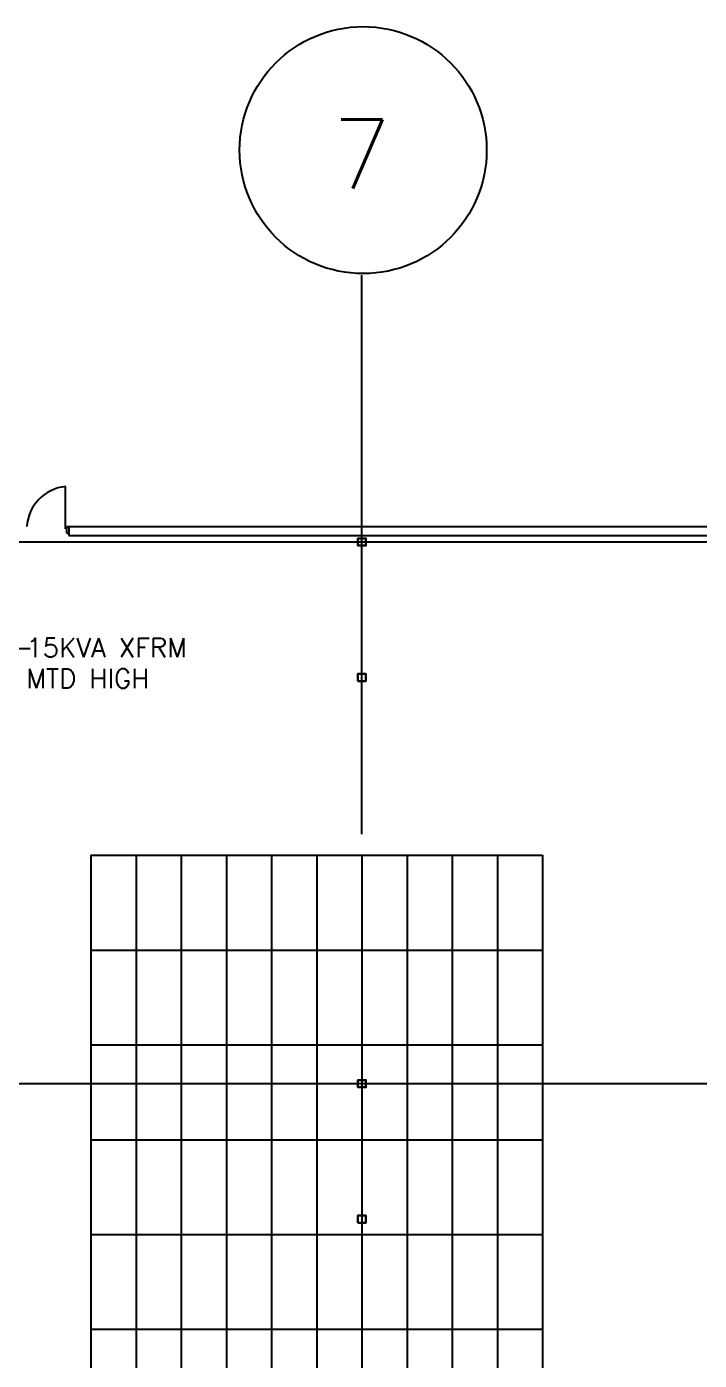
# Model space of a CAD drawing. Header units: millimetres. Extents: x 626570 to 643256, y 6233 to 11343.
# Drawn here: x 629391 to 629987, y 10161 to 11343 of the extents above; entities that cross this region are included whole.
import ezdxf
from ezdxf.enums import TextEntityAlignment as Align

# ---------------------------------------------------------------- set-up
doc = ezdxf.new("R2010")
doc.units = ezdxf.units.MM
doc.header["$LTSCALE"] = 4000
doc.header["$MEASUREMENT"] = 0
doc.linetypes.add('DASHDOT', pattern=[1, 0.5, -0.25, 0, -0.25])
doc.linetypes.add('HIDDEN2', pattern=[0.1875, 0.125, -0.0625])
for name, color, linetype in [('2012-201_DOOR', 4, 'CONTINUOUS'), ('2012-201_WALL-FLEXWALL', 7, 'CONTINUOUS'), ('DOOR-THRESHOLD-42', 4, 'CONTINUOUS'), ('MASTERFOUNDATION_1', 4, 'DASHDOT'), ('MASTERFOUNDATION_2', 7, 'CONTINUOUS'), ('MASTERFOUNDATION_25', 7, 'CONTINUOUS'), ('POWER', 3, 'CONTINUOUS'), ('STRIPING', 4, 'CONTINUOUS')]:
    doc.layers.add(name, color=color, linetype=linetype)
doc.styles.add('ROMANS', font='ROMANS')
doc.styles.get("Standard").update_dxf_attribs({"font": 'simplex.shx'})
doc.dimstyles.get("Standard").update_dxf_attribs({"dimtxt": 0.18, "dimasz": 0.18, "dimexe": 0.18, "dimexo": 0.0625, "dimgap": 0.09, "dimtad": 0, "dimtih": 1, "dimtoh": 1, "dimdec": 4, "dimzin": 0, "dimdsep": 46, "dimtxsty": 'Standard', "dimcen": 0.09, "dimadec": 0, "dimazin": 0, "dimtfac": 1, "dimtdec": 4, "dimtofl": 0, "dimtmove": 0, "dimatfit": 3, "dimfxl": 1, "dimtolj": 1, "dimtzin": 0, "dimarcsym": 0})

msp = doc.modelspace()

# ---------------------------------------------------------------- linework, layer by layer
at = {"layer": '2012-201_DOOR', "linetype": 'Continuous'}
for p, q in [((629425.3, 10898.4), (629425.3, 10935.8)), ((629425.3, 10898.4), (629425.3, 10935.8)), ((629426.3, 10894.5), (629426.3, 10900.4)), ((629426.3, 10900.4), (629428.2, 10900.4)), ((629426.3, 10894.5), (629426.3, 10900.4)), ((629426.3, 10900.4), (629428.2, 10900.4)), ((629426.3, 10894.5), (629428.2, 10894.5)), ((629426.3, 10894.5), (629428.2, 10894.5))]:
    msp.add_line(p, q, dxfattribs=at)
at = {"layer": '2012-201_WALL-FLEXWALL', "linetype": 'Continuous'}
for p, q in [((629428.2, 10900.4), (631656.6, 10900.4)), ((629428.2, 10900.4), (629428.2, 10892.5)), ((629428.2, 10892.5), (631656.6, 10892.5))]:
    msp.add_line(p, q, dxfattribs=at)
at = {"layer": 'DOOR-THRESHOLD-42', "linetype": 'Continuous'}
msp.add_arc((629429.2, 10897.6), 38.4, 95.795, 175.819, dxfattribs=at)
msp.add_arc((629429.2, 10897.6), 38.4, 95.795, 175.819, dxfattribs=at)
at = {"layer": 'MASTERFOUNDATION_1', "linetype": 'DASHDOT'}
for p, q in [((629687.8, 6627.5), (629687.8, 11123.2)), ((643023.9, 10886.6), (626796.6, 10886.6)), ((643023.9, 10406.6), (626796.6, 10406.6))]:
    msp.add_line(p, q, dxfattribs=at)
at = {"layer": 'MASTERFOUNDATION_2', "linetype": 'Continuous'}
msp.add_circle((629688.9, 11233.9), 109.4, dxfattribs=at)
at = {"layer": 'MASTERFOUNDATION_25', "linetype": 'Continuous', "flags": 128}
for points in [[(629684.9, 10890.1), (629690.7, 10890.1), (629690.7, 10890.1), (629690.7, 10890.1), (629690.7, 10890.1), (629690.8, 10890.1), (629690.8, 10890.1), (629690.8, 10890.1), (629690.8, 10890.1), (629690.8, 10890.1), (629690.9, 10890.1), (629690.9, 10890.1), (629690.9, 10890.1), (629690.9, 10890.1), (629691, 10890), (629691, 10890), (629691, 10890), (629691, 10890), (629691, 10890), (629691, 10890), (629691.1, 10890), (629691.1, 10890), (629691.1, 10889.9), (629691.1, 10889.9), (629691.1, 10889.9), (629691.1, 10889.9), (629691.2, 10889.9), (629691.2, 10889.9), (629691.2, 10889.9), (629691.2, 10889.8), (629691.2, 10889.8), (629691.2, 10889.8), (629691.2, 10889.8), (629691.2, 10889.8), (629691.2, 10889.7), (629691.3, 10889.7), (629691.3, 10889.7), (629691.3, 10889.7), (629691.3, 10889.7), (629691.3, 10889.6), (629691.3, 10889.6), (629691.3, 10889.6), (629691.3, 10889.6), (629691.3, 10889.6), (629691.3, 10889.5), (629691.3, 10889.5), (629691.3, 10889.5), (629691.3, 10883.7), (629691.3, 10883.7), (629691.3, 10883.7), (629691.3, 10883.7), (629691.3, 10883.6), (629691.3, 10883.6), (629691.3, 10883.6), (629691.3, 10883.6), (629691.3, 10883.6), (629691.3, 10883.5), (629691.3, 10883.5), (629691.3, 10883.5), (629691.2, 10883.5), (629691.2, 10883.5), (629691.2, 10883.4), (629691.2, 10883.4), (629691.2, 10883.4), (629691.2, 10883.4), (629691.2, 10883.4), (629691.2, 10883.3), (629691.2, 10883.3), (629691.1, 10883.3), (629691.1, 10883.3), (629691.1, 10883.3), (629691.1, 10883.3), (629691.1, 10883.3), (629691.1, 10883.2), (629691, 10883.2), (629691, 10883.2), (629691, 10883.2), (629691, 10883.2), (629691, 10883.2), (629691, 10883.2), (629690.9, 10883.2), (629690.9, 10883.2), (629690.9, 10883.1), (629690.9, 10883.1), (629690.8, 10883.1), (629690.8, 10883.1), (629690.8, 10883.1), (629690.8, 10883.1), (629690.8, 10883.1), (629690.7, 10883.1), (629690.7, 10883.1), (629690.7, 10883.1), (629690.7, 10883.1), (629684.9, 10883.1), (629684.9, 10883.1), (629684.9, 10883.1), (629684.9, 10883.1), (629684.8, 10883.1), (629684.8, 10883.1), (629684.8, 10883.1), (629684.8, 10883.1), (629684.7, 10883.1), (629684.7, 10883.1), (629684.7, 10883.1), (629684.7, 10883.2), (629684.7, 10883.2), (629684.6, 10883.2), (629684.6, 10883.2), (629684.6, 10883.2), (629684.6, 10883.2), (629684.6, 10883.2), (629684.6, 10883.2), (629684.5, 10883.2), (629684.5, 10883.3), (629684.5, 10883.3), (629684.5, 10883.3), (629684.5, 10883.3), (629684.5, 10883.3), (629684.4, 10883.3), (629684.4, 10883.3), (629684.4, 10883.4), (629684.4, 10883.4), (629684.4, 10883.4), (629684.4, 10883.4), (629684.4, 10883.4), (629684.4, 10883.5), (629684.4, 10883.5), (629684.3, 10883.5), (629684.3, 10883.5), (629684.3, 10883.5), (629684.3, 10883.6), (629684.3, 10883.6), (629684.3, 10883.6), (629684.3, 10883.6), (629684.3, 10883.6), (629684.3, 10883.7), (629684.3, 10883.7), (629684.3, 10883.7), (629684.3, 10883.7), (629684.3, 10889.5), (629684.3, 10889.5), (629684.3, 10889.5), (629684.3, 10889.6), (629684.3, 10889.6), (629684.3, 10889.6), (629684.3, 10889.6), (629684.3, 10889.6), (629684.3, 10889.7), (629684.3, 10889.7), (629684.3, 10889.7), (629684.3, 10889.7), (629684.4, 10889.7), (629684.4, 10889.8), (629684.4, 10889.8), (629684.4, 10889.8), (629684.4, 10889.8), (629684.4, 10889.8), (629684.4, 10889.9), (629684.4, 10889.9), (629684.4, 10889.9), (629684.5, 10889.9), (629684.5, 10889.9), (629684.5, 10889.9), (629684.5, 10889.9), (629684.5, 10890), (629684.5, 10890), (629684.6, 10890), (629684.6, 10890), (629684.6, 10890), (629684.6, 10890), (629684.6, 10890), (629684.6, 10890), (629684.7, 10890.1), (629684.7, 10890.1), (629684.7, 10890.1), (629684.7, 10890.1), (629684.7, 10890.1), (629684.8, 10890.1), (629684.8, 10890.1), (629684.8, 10890.1), (629684.8, 10890.1), (629684.9, 10890.1), (629684.9, 10890.1), (629684.9, 10890.1), (629684.9, 10890.1)], [(629684.9, 10889.8), (629690.7, 10889.8), (629690.7, 10889.8), (629690.7, 10889.8), (629690.7, 10889.8), (629690.7, 10889.8), (629690.7, 10889.8), (629690.7, 10889.8), (629690.8, 10889.8), (629690.8, 10889.8), (629690.8, 10889.8), (629690.8, 10889.8), (629690.8, 10889.8), (629690.8, 10889.8), (629690.8, 10889.8), (629690.8, 10889.8), (629690.8, 10889.8), (629690.8, 10889.7), (629690.9, 10889.7), (629690.9, 10889.7), (629690.9, 10889.7), (629690.9, 10889.7), (629690.9, 10889.7), (629690.9, 10889.7), (629690.9, 10889.7), (629690.9, 10889.7), (629690.9, 10889.7), (629690.9, 10889.7), (629690.9, 10889.7), (629690.9, 10889.7), (629690.9, 10889.7), (629690.9, 10889.6), (629691, 10889.6), (629691, 10889.6), (629691, 10889.6), (629691, 10889.6), (629691, 10889.6), (629691, 10889.6), (629691, 10889.6), (629691, 10889.6), (629691, 10889.6), (629691, 10889.5), (629691, 10889.5), (629691, 10889.5), (629691, 10889.5), (629691, 10889.5), (629691, 10889.5), (629691, 10883.7), (629691, 10883.7), (629691, 10883.7), (629691, 10883.7), (629691, 10883.7), (629691, 10883.7), (629691, 10883.7), (629691, 10883.7), (629691, 10883.6), (629691, 10883.6), (629691, 10883.6), (629691, 10883.6), (629691, 10883.6), (629691, 10883.6), (629691, 10883.6), (629690.9, 10883.6), (629690.9, 10883.6), (629690.9, 10883.6), (629690.9, 10883.5), (629690.9, 10883.5), (629690.9, 10883.5), (629690.9, 10883.5), (629690.9, 10883.5), (629690.9, 10883.5), (629690.9, 10883.5), (629690.9, 10883.5), (629690.9, 10883.5), (629690.9, 10883.5), (629690.9, 10883.5), (629690.8, 10883.5), (629690.8, 10883.5), (629690.8, 10883.5), (629690.8, 10883.5), (629690.8, 10883.4), (629690.8, 10883.4), (629690.8, 10883.4), (629690.8, 10883.4), (629690.8, 10883.4), (629690.8, 10883.4), (629690.7, 10883.4), (629690.7, 10883.4), (629690.7, 10883.4), (629690.7, 10883.4), (629690.7, 10883.4), (629690.7, 10883.4), (629690.7, 10883.4), (629684.9, 10883.4), (629684.9, 10883.4), (629684.9, 10883.4), (629684.9, 10883.4), (629684.9, 10883.4), (629684.9, 10883.4), (629684.9, 10883.4), (629684.8, 10883.4), (629684.8, 10883.4), (629684.8, 10883.4), (629684.8, 10883.4), (629684.8, 10883.4), (629684.8, 10883.4), (629684.8, 10883.5), (629684.8, 10883.5), (629684.8, 10883.5), (629684.8, 10883.5), (629684.7, 10883.5), (629684.7, 10883.5), (629684.7, 10883.5), (629684.7, 10883.5), (629684.7, 10883.5), (629684.7, 10883.5), (629684.7, 10883.5), (629684.7, 10883.5), (629684.7, 10883.5), (629684.7, 10883.5), (629684.7, 10883.5), (629684.7, 10883.6), (629684.7, 10883.6), (629684.7, 10883.6), (629684.6, 10883.6), (629684.6, 10883.6), (629684.6, 10883.6), (629684.6, 10883.6), (629684.6, 10883.6), (629684.6, 10883.6), (629684.6, 10883.6), (629684.6, 10883.7), (629684.6, 10883.7), (629684.6, 10883.7), (629684.6, 10883.7), (629684.6, 10883.7), (629684.6, 10883.7), (629684.6, 10883.7), (629684.6, 10883.7), (629684.6, 10889.5), (629684.6, 10889.5), (629684.6, 10889.5), (629684.6, 10889.5), (629684.6, 10889.5), (629684.6, 10889.5), (629684.6, 10889.6), (629684.6, 10889.6), (629684.6, 10889.6), (629684.6, 10889.6), (629684.6, 10889.6), (629684.6, 10889.6), (629684.6, 10889.6), (629684.6, 10889.6), (629684.6, 10889.6), (629684.7, 10889.6), (629684.7, 10889.7), (629684.7, 10889.7), (629684.7, 10889.7), (629684.7, 10889.7), (629684.7, 10889.7), (629684.7, 10889.7), (629684.7, 10889.7), (629684.7, 10889.7), (629684.7, 10889.7), (629684.7, 10889.7), (629684.7, 10889.7), (629684.7, 10889.7), (629684.7, 10889.7), (629684.8, 10889.7), (629684.8, 10889.8), (629684.8, 10889.8), (629684.8, 10889.8), (629684.8, 10889.8), (629684.8, 10889.8), (629684.8, 10889.8), (629684.8, 10889.8), (629684.8, 10889.8), (629684.8, 10889.8), (629684.9, 10889.8), (629684.9, 10889.8), (629684.9, 10889.8), (629684.9, 10889.8), (629684.9, 10889.8), (629684.9, 10889.8), (629684.9, 10889.8)], [(629684.9, 10770.1), (629690.7, 10770.1), (629690.7, 10770.1), (629690.7, 10770.1), (629690.7, 10770.1), (629690.8, 10770.1), (629690.8, 10770.1), (629690.8, 10770.1), (629690.8, 10770.1), (629690.8, 10770.1), (629690.9, 10770.1), (629690.9, 10770.1), (629690.9, 10770.1), (629690.9, 10770.1), (629691, 10770), (629691, 10770), (629691, 10770), (629691, 10770), (629691, 10770), (629691, 10770), (629691.1, 10770), (629691.1, 10770), (629691.1, 10769.9), (629691.1, 10769.9), (629691.1, 10769.9), (629691.1, 10769.9), (629691.2, 10769.9), (629691.2, 10769.9), (629691.2, 10769.9), (629691.2, 10769.8), (629691.2, 10769.8), (629691.2, 10769.8), (629691.2, 10769.8), (629691.2, 10769.8), (629691.2, 10769.7), (629691.3, 10769.7), (629691.3, 10769.7), (629691.3, 10769.7), (629691.3, 10769.7), (629691.3, 10769.6), (629691.3, 10769.6), (629691.3, 10769.6), (629691.3, 10769.6), (629691.3, 10769.6), (629691.3, 10769.5), (629691.3, 10769.5), (629691.3, 10769.5), (629691.3, 10763.7), (629691.3, 10763.7), (629691.3, 10763.7), (629691.3, 10763.7), (629691.3, 10763.6), (629691.3, 10763.6), (629691.3, 10763.6), (629691.3, 10763.6), (629691.3, 10763.6), (629691.3, 10763.5), (629691.3, 10763.5), (629691.3, 10763.5), (629691.2, 10763.5), (629691.2, 10763.5), (629691.2, 10763.4), (629691.2, 10763.4), (629691.2, 10763.4), (629691.2, 10763.4), (629691.2, 10763.4), (629691.2, 10763.3), (629691.2, 10763.3), (629691.1, 10763.3), (629691.1, 10763.3), (629691.1, 10763.3), (629691.1, 10763.3), (629691.1, 10763.3), (629691.1, 10763.2), (629691, 10763.2), (629691, 10763.2), (629691, 10763.2), (629691, 10763.2), (629691, 10763.2), (629691, 10763.2), (629690.9, 10763.2), (629690.9, 10763.2), (629690.9, 10763.1), (629690.9, 10763.1), (629690.8, 10763.1), (629690.8, 10763.1), (629690.8, 10763.1), (629690.8, 10763.1), (629690.8, 10763.1), (629690.7, 10763.1), (629690.7, 10763.1), (629690.7, 10763.1), (629690.7, 10763.1), (629684.9, 10763.1), (629684.9, 10763.1), (629684.9, 10763.1), (629684.9, 10763.1), (629684.8, 10763.1), (629684.8, 10763.1), (629684.8, 10763.1), (629684.8, 10763.1), (629684.7, 10763.1), (629684.7, 10763.1), (629684.7, 10763.1), (629684.7, 10763.2), (629684.7, 10763.2), (629684.6, 10763.2), (629684.6, 10763.2), (629684.6, 10763.2), (629684.6, 10763.2), (629684.6, 10763.2), (629684.6, 10763.2), (629684.5, 10763.2), (629684.5, 10763.3), (629684.5, 10763.3), (629684.5, 10763.3), (629684.5, 10763.3), (629684.5, 10763.3), (629684.4, 10763.3), (629684.4, 10763.3), (629684.4, 10763.4), (629684.4, 10763.4), (629684.4, 10763.4), (629684.4, 10763.4), (629684.4, 10763.4), (629684.4, 10763.5), (629684.4, 10763.5), (629684.3, 10763.5), (629684.3, 10763.5), (629684.3, 10763.5), (629684.3, 10763.6), (629684.3, 10763.6), (629684.3, 10763.6), (629684.3, 10763.6), (629684.3, 10763.6), (629684.3, 10763.7), (629684.3, 10763.7), (629684.3, 10763.7), (629684.3, 10763.7), (629684.3, 10769.5), (629684.3, 10769.5), (629684.3, 10769.5), (629684.3, 10769.6), (629684.3, 10769.6), (629684.3, 10769.6), (629684.3, 10769.6), (629684.3, 10769.6), (629684.3, 10769.7), (629684.3, 10769.7), (629684.3, 10769.7), (629684.3, 10769.7), (629684.4, 10769.7), (629684.4, 10769.8), (629684.4, 10769.8), (629684.4, 10769.8), (629684.4, 10769.8), (629684.4, 10769.8), (629684.4, 10769.9), (629684.4, 10769.9), (629684.4, 10769.9), (629684.5, 10769.9), (629684.5, 10769.9), (629684.5, 10769.9), (629684.5, 10769.9), (629684.5, 10770), (629684.5, 10770), (629684.6, 10770), (629684.6, 10770), (629684.6, 10770), (629684.6, 10770), (629684.6, 10770), (629684.6, 10770), (629684.7, 10770.1), (629684.7, 10770.1), (629684.7, 10770.1), (629684.7, 10770.1), (629684.7, 10770.1), (629684.8, 10770.1), (629684.8, 10770.1), (629684.8, 10770.1), (629684.8, 10770.1), (629684.9, 10770.1), (629684.9, 10770.1), (629684.9, 10770.1), (629684.9, 10770.1)], [(629684.9, 10769.8), (629690.7, 10769.8), (629690.7, 10769.8), (629690.7, 10769.8), (629690.7, 10769.8), (629690.7, 10769.8), (629690.7, 10769.8), (629690.7, 10769.8), (629690.8, 10769.8), (629690.8, 10769.8), (629690.8, 10769.8), (629690.8, 10769.8), (629690.8, 10769.8), (629690.8, 10769.8), (629690.8, 10769.8), (629690.8, 10769.8), (629690.8, 10769.8), (629690.8, 10769.7), (629690.9, 10769.7), (629690.9, 10769.7), (629690.9, 10769.7), (629690.9, 10769.7), (629690.9, 10769.7), (629690.9, 10769.7), (629690.9, 10769.7), (629690.9, 10769.7), (629690.9, 10769.7), (629690.9, 10769.7), (629690.9, 10769.7), (629690.9, 10769.7), (629690.9, 10769.7), (629690.9, 10769.6), (629691, 10769.6), (629691, 10769.6), (629691, 10769.6), (629691, 10769.6), (629691, 10769.6), (629691, 10769.6), (629691, 10769.6), (629691, 10769.6), (629691, 10769.6), (629691, 10769.5), (629691, 10769.5), (629691, 10769.5), (629691, 10769.5), (629691, 10769.5), (629691, 10769.5), (629691, 10763.7), (629691, 10763.7), (629691, 10763.7), (629691, 10763.7), (629691, 10763.7), (629691, 10763.7), (629691, 10763.7), (629691, 10763.7), (629691, 10763.6), (629691, 10763.6), (629691, 10763.6), (629691, 10763.6), (629691, 10763.6), (629691, 10763.6), (629691, 10763.6), (629690.9, 10763.6), (629690.9, 10763.6), (629690.9, 10763.6), (629690.9, 10763.5), (629690.9, 10763.5), (629690.9, 10763.5), (629690.9, 10763.5), (629690.9, 10763.5), (629690.9, 10763.5), (629690.9, 10763.5), (629690.9, 10763.5), (629690.9, 10763.5), (629690.9, 10763.5), (629690.9, 10763.5), (629690.8, 10763.5), (629690.8, 10763.5), (629690.8, 10763.5), (629690.8, 10763.5), (629690.8, 10763.4), (629690.8, 10763.4), (629690.8, 10763.4), (629690.8, 10763.4), (629690.8, 10763.4), (629690.8, 10763.4), (629690.7, 10763.4), (629690.7, 10763.4), (629690.7, 10763.4), (629690.7, 10763.4), (629690.7, 10763.4), (629690.7, 10763.4), (629690.7, 10763.4), (629684.9, 10763.4), (629684.9, 10763.4), (629684.9, 10763.4), (629684.9, 10763.4), (629684.9, 10763.4), (629684.9, 10763.4), (629684.9, 10763.4), (629684.8, 10763.4), (629684.8, 10763.4), (629684.8, 10763.4), (629684.8, 10763.4), (629684.8, 10763.4), (629684.8, 10763.4), (629684.8, 10763.5), (629684.8, 10763.5), (629684.8, 10763.5), (629684.8, 10763.5), (629684.7, 10763.5), (629684.7, 10763.5), (629684.7, 10763.5), (629684.7, 10763.5), (629684.7, 10763.5), (629684.7, 10763.5), (629684.7, 10763.5), (629684.7, 10763.5), (629684.7, 10763.5), (629684.7, 10763.5), (629684.7, 10763.5), (629684.7, 10763.6), (629684.7, 10763.6), (629684.7, 10763.6), (629684.6, 10763.6), (629684.6, 10763.6), (629684.6, 10763.6), (629684.6, 10763.6), (629684.6, 10763.6), (629684.6, 10763.6), (629684.6, 10763.6), (629684.6, 10763.7), (629684.6, 10763.7), (629684.6, 10763.7), (629684.6, 10763.7), (629684.6, 10763.7), (629684.6, 10763.7), (629684.6, 10763.7), (629684.6, 10763.7), (629684.6, 10769.5), (629684.6, 10769.5), (629684.6, 10769.5), (629684.6, 10769.5), (629684.6, 10769.5), (629684.6, 10769.5), (629684.6, 10769.6), (629684.6, 10769.6), (629684.6, 10769.6), (629684.6, 10769.6), (629684.6, 10769.6), (629684.6, 10769.6), (629684.6, 10769.6), (629684.6, 10769.6), (629684.6, 10769.6), (629684.7, 10769.6), (629684.7, 10769.7), (629684.7, 10769.7), (629684.7, 10769.7), (629684.7, 10769.7), (629684.7, 10769.7), (629684.7, 10769.7), (629684.7, 10769.7), (629684.7, 10769.7), (629684.7, 10769.7), (629684.7, 10769.7), (629684.7, 10769.7), (629684.7, 10769.7), (629684.7, 10769.7), (629684.8, 10769.7), (629684.8, 10769.8), (629684.8, 10769.8), (629684.8, 10769.8), (629684.8, 10769.8), (629684.8, 10769.8), (629684.8, 10769.8), (629684.8, 10769.8), (629684.8, 10769.8), (629684.8, 10769.8), (629684.9, 10769.8), (629684.9, 10769.8), (629684.9, 10769.8), (629684.9, 10769.8), (629684.9, 10769.8), (629684.9, 10769.8), (629684.9, 10769.8)], [(629684.9, 10410.1), (629690.7, 10410.1), (629690.7, 10410.1), (629690.7, 10410.1), (629690.7, 10410.1), (629690.8, 10410.1), (629690.8, 10410.1), (629690.8, 10410.1), (629690.8, 10410.1), (629690.8, 10410.1), (629690.9, 10410.1), (629690.9, 10410.1), (629690.9, 10410.1), (629690.9, 10410.1), (629691, 10410), (629691, 10410), (629691, 10410), (629691, 10410), (629691, 10410), (629691, 10410), (629691.1, 10410), (629691.1, 10410), (629691.1, 10409.9), (629691.1, 10409.9), (629691.1, 10409.9), (629691.1, 10409.9), (629691.2, 10409.9), (629691.2, 10409.9), (629691.2, 10409.9), (629691.2, 10409.8), (629691.2, 10409.8), (629691.2, 10409.8), (629691.2, 10409.8), (629691.2, 10409.8), (629691.2, 10409.7), (629691.3, 10409.7), (629691.3, 10409.7), (629691.3, 10409.7), (629691.3, 10409.7), (629691.3, 10409.6), (629691.3, 10409.6), (629691.3, 10409.6), (629691.3, 10409.6), (629691.3, 10409.6), (629691.3, 10409.5), (629691.3, 10409.5), (629691.3, 10409.5), (629691.3, 10403.7), (629691.3, 10403.7), (629691.3, 10403.7), (629691.3, 10403.7), (629691.3, 10403.6), (629691.3, 10403.6), (629691.3, 10403.6), (629691.3, 10403.6), (629691.3, 10403.6), (629691.3, 10403.5), (629691.3, 10403.5), (629691.3, 10403.5), (629691.2, 10403.5), (629691.2, 10403.5), (629691.2, 10403.4), (629691.2, 10403.4), (629691.2, 10403.4), (629691.2, 10403.4), (629691.2, 10403.4), (629691.2, 10403.3), (629691.2, 10403.3), (629691.1, 10403.3), (629691.1, 10403.3), (629691.1, 10403.3), (629691.1, 10403.3), (629691.1, 10403.3), (629691.1, 10403.2), (629691, 10403.2), (629691, 10403.2), (629691, 10403.2), (629691, 10403.2), (629691, 10403.2), (629691, 10403.2), (629690.9, 10403.2), (629690.9, 10403.2), (629690.9, 10403.1), (629690.9, 10403.1), (629690.8, 10403.1), (629690.8, 10403.1), (629690.8, 10403.1), (629690.8, 10403.1), (629690.8, 10403.1), (629690.7, 10403.1), (629690.7, 10403.1), (629690.7, 10403.1), (629690.7, 10403.1), (629684.9, 10403.1), (629684.9, 10403.1), (629684.9, 10403.1), (629684.9, 10403.1), (629684.8, 10403.1), (629684.8, 10403.1), (629684.8, 10403.1), (629684.8, 10403.1), (629684.7, 10403.1), (629684.7, 10403.1), (629684.7, 10403.1), (629684.7, 10403.2), (629684.7, 10403.2), (629684.6, 10403.2), (629684.6, 10403.2), (629684.6, 10403.2), (629684.6, 10403.2), (629684.6, 10403.2), (629684.6, 10403.2), (629684.5, 10403.2), (629684.5, 10403.3), (629684.5, 10403.3), (629684.5, 10403.3), (629684.5, 10403.3), (629684.5, 10403.3), (629684.4, 10403.3), (629684.4, 10403.3), (629684.4, 10403.4), (629684.4, 10403.4), (629684.4, 10403.4), (629684.4, 10403.4), (629684.4, 10403.4), (629684.4, 10403.5), (629684.4, 10403.5), (629684.3, 10403.5), (629684.3, 10403.5), (629684.3, 10403.5), (629684.3, 10403.6), (629684.3, 10403.6), (629684.3, 10403.6), (629684.3, 10403.6), (629684.3, 10403.6), (629684.3, 10403.7), (629684.3, 10403.7), (629684.3, 10403.7), (629684.3, 10403.7), (629684.3, 10409.5), (629684.3, 10409.5), (629684.3, 10409.5), (629684.3, 10409.6), (629684.3, 10409.6), (629684.3, 10409.6), (629684.3, 10409.6), (629684.3, 10409.6), (629684.3, 10409.7), (629684.3, 10409.7), (629684.3, 10409.7), (629684.3, 10409.7), (629684.4, 10409.7), (629684.4, 10409.8), (629684.4, 10409.8), (629684.4, 10409.8), (629684.4, 10409.8), (629684.4, 10409.8), (629684.4, 10409.9), (629684.4, 10409.9), (629684.4, 10409.9), (629684.5, 10409.9), (629684.5, 10409.9), (629684.5, 10409.9), (629684.5, 10409.9), (629684.5, 10410), (629684.5, 10410), (629684.6, 10410), (629684.6, 10410), (629684.6, 10410), (629684.6, 10410), (629684.6, 10410), (629684.6, 10410), (629684.7, 10410.1), (629684.7, 10410.1), (629684.7, 10410.1), (629684.7, 10410.1), (629684.7, 10410.1), (629684.8, 10410.1), (629684.8, 10410.1), (629684.8, 10410.1), (629684.8, 10410.1), (629684.9, 10410.1), (629684.9, 10410.1), (629684.9, 10410.1), (629684.9, 10410.1)], [(629684.9, 10409.8), (629690.7, 10409.8), (629690.7, 10409.8), (629690.7, 10409.8), (629690.7, 10409.8), (629690.7, 10409.8), (629690.7, 10409.8), (629690.7, 10409.8), (629690.8, 10409.8), (629690.8, 10409.8), (629690.8, 10409.8), (629690.8, 10409.8), (629690.8, 10409.8), (629690.8, 10409.8), (629690.8, 10409.8), (629690.8, 10409.8), (629690.8, 10409.8), (629690.8, 10409.7), (629690.9, 10409.7), (629690.9, 10409.7), (629690.9, 10409.7), (629690.9, 10409.7), (629690.9, 10409.7), (629690.9, 10409.7), (629690.9, 10409.7), (629690.9, 10409.7), (629690.9, 10409.7), (629690.9, 10409.7), (629690.9, 10409.7), (629690.9, 10409.7), (629690.9, 10409.7), (629690.9, 10409.6), (629691, 10409.6), (629691, 10409.6), (629691, 10409.6), (629691, 10409.6), (629691, 10409.6), (629691, 10409.6), (629691, 10409.6), (629691, 10409.6), (629691, 10409.6), (629691, 10409.5), (629691, 10409.5), (629691, 10409.5), (629691, 10409.5), (629691, 10409.5), (629691, 10409.5), (629691, 10403.7), (629691, 10403.7), (629691, 10403.7), (629691, 10403.7), (629691, 10403.7), (629691, 10403.7), (629691, 10403.7), (629691, 10403.7), (629691, 10403.6), (629691, 10403.6), (629691, 10403.6), (629691, 10403.6), (629691, 10403.6), (629691, 10403.6), (629691, 10403.6), (629690.9, 10403.6), (629690.9, 10403.6), (629690.9, 10403.6), (629690.9, 10403.5), (629690.9, 10403.5), (629690.9, 10403.5), (629690.9, 10403.5), (629690.9, 10403.5), (629690.9, 10403.5), (629690.9, 10403.5), (629690.9, 10403.5), (629690.9, 10403.5), (629690.9, 10403.5), (629690.9, 10403.5), (629690.8, 10403.5), (629690.8, 10403.5), (629690.8, 10403.5), (629690.8, 10403.5), (629690.8, 10403.4), (629690.8, 10403.4), (629690.8, 10403.4), (629690.8, 10403.4), (629690.8, 10403.4), (629690.8, 10403.4), (629690.7, 10403.4), (629690.7, 10403.4), (629690.7, 10403.4), (629690.7, 10403.4), (629690.7, 10403.4), (629690.7, 10403.4), (629690.7, 10403.4), (629684.9, 10403.4), (629684.9, 10403.4), (629684.9, 10403.4), (629684.9, 10403.4), (629684.9, 10403.4), (629684.9, 10403.4), (629684.9, 10403.4), (629684.8, 10403.4), (629684.8, 10403.4), (629684.8, 10403.4), (629684.8, 10403.4), (629684.8, 10403.4), (629684.8, 10403.4), (629684.8, 10403.5), (629684.8, 10403.5), (629684.8, 10403.5), (629684.8, 10403.5), (629684.7, 10403.5), (629684.7, 10403.5), (629684.7, 10403.5), (629684.7, 10403.5), (629684.7, 10403.5), (629684.7, 10403.5), (629684.7, 10403.5), (629684.7, 10403.5), (629684.7, 10403.5), (629684.7, 10403.5), (629684.7, 10403.5), (629684.7, 10403.6), (629684.7, 10403.6), (629684.7, 10403.6), (629684.6, 10403.6), (629684.6, 10403.6), (629684.6, 10403.6), (629684.6, 10403.6), (629684.6, 10403.6), (629684.6, 10403.6), (629684.6, 10403.6), (629684.6, 10403.7), (629684.6, 10403.7), (629684.6, 10403.7), (629684.6, 10403.7), (629684.6, 10403.7), (629684.6, 10403.7), (629684.6, 10403.7), (629684.6, 10403.7), (629684.6, 10409.5), (629684.6, 10409.5), (629684.6, 10409.5), (629684.6, 10409.5), (629684.6, 10409.5), (629684.6, 10409.5), (629684.6, 10409.6), (629684.6, 10409.6), (629684.6, 10409.6), (629684.6, 10409.6), (629684.6, 10409.6), (629684.6, 10409.6), (629684.6, 10409.6), (629684.6, 10409.6), (629684.6, 10409.6), (629684.7, 10409.6), (629684.7, 10409.7), (629684.7, 10409.7), (629684.7, 10409.7), (629684.7, 10409.7), (629684.7, 10409.7), (629684.7, 10409.7), (629684.7, 10409.7), (629684.7, 10409.7), (629684.7, 10409.7), (629684.7, 10409.7), (629684.7, 10409.7), (629684.7, 10409.7), (629684.7, 10409.7), (629684.8, 10409.7), (629684.8, 10409.8), (629684.8, 10409.8), (629684.8, 10409.8), (629684.8, 10409.8), (629684.8, 10409.8), (629684.8, 10409.8), (629684.8, 10409.8), (629684.8, 10409.8), (629684.8, 10409.8), (629684.9, 10409.8), (629684.9, 10409.8), (629684.9, 10409.8), (629684.9, 10409.8), (629684.9, 10409.8), (629684.9, 10409.8), (629684.9, 10409.8)], [(629684.9, 10290.1), (629690.7, 10290.1), (629690.7, 10290.1), (629690.7, 10290.1), (629690.7, 10290.1), (629690.8, 10290.1), (629690.8, 10290.1), (629690.8, 10290.1), (629690.8, 10290.1), (629690.8, 10290.1), (629690.9, 10290.1), (629690.9, 10290.1), (629690.9, 10290.1), (629690.9, 10290.1), (629691, 10290), (629691, 10290), (629691, 10290), (629691, 10290), (629691, 10290), (629691, 10290), (629691.1, 10290), (629691.1, 10290), (629691.1, 10289.9), (629691.1, 10289.9), (629691.1, 10289.9), (629691.1, 10289.9), (629691.2, 10289.9), (629691.2, 10289.9), (629691.2, 10289.9), (629691.2, 10289.8), (629691.2, 10289.8), (629691.2, 10289.8), (629691.2, 10289.8), (629691.2, 10289.8), (629691.2, 10289.7), (629691.3, 10289.7), (629691.3, 10289.7), (629691.3, 10289.7), (629691.3, 10289.7), (629691.3, 10289.6), (629691.3, 10289.6), (629691.3, 10289.6), (629691.3, 10289.6), (629691.3, 10289.6), (629691.3, 10289.5), (629691.3, 10289.5), (629691.3, 10289.5), (629691.3, 10283.7), (629691.3, 10283.7), (629691.3, 10283.7), (629691.3, 10283.7), (629691.3, 10283.6), (629691.3, 10283.6), (629691.3, 10283.6), (629691.3, 10283.6), (629691.3, 10283.6), (629691.3, 10283.5), (629691.3, 10283.5), (629691.3, 10283.5), (629691.2, 10283.5), (629691.2, 10283.5), (629691.2, 10283.4), (629691.2, 10283.4), (629691.2, 10283.4), (629691.2, 10283.4), (629691.2, 10283.4), (629691.2, 10283.3), (629691.2, 10283.3), (629691.1, 10283.3), (629691.1, 10283.3), (629691.1, 10283.3), (629691.1, 10283.3), (629691.1, 10283.3), (629691.1, 10283.2), (629691, 10283.2), (629691, 10283.2), (629691, 10283.2), (629691, 10283.2), (629691, 10283.2), (629691, 10283.2), (629690.9, 10283.2), (629690.9, 10283.2), (629690.9, 10283.1), (629690.9, 10283.1), (629690.8, 10283.1), (629690.8, 10283.1), (629690.8, 10283.1), (629690.8, 10283.1), (629690.8, 10283.1), (629690.7, 10283.1), (629690.7, 10283.1), (629690.7, 10283.1), (629690.7, 10283.1), (629684.9, 10283.1), (629684.9, 10283.1), (629684.9, 10283.1), (629684.9, 10283.1), (629684.8, 10283.1), (629684.8, 10283.1), (629684.8, 10283.1), (629684.8, 10283.1), (629684.7, 10283.1), (629684.7, 10283.1), (629684.7, 10283.1), (629684.7, 10283.2), (629684.7, 10283.2), (629684.6, 10283.2), (629684.6, 10283.2), (629684.6, 10283.2), (629684.6, 10283.2), (629684.6, 10283.2), (629684.6, 10283.2), (629684.5, 10283.2), (629684.5, 10283.3), (629684.5, 10283.3), (629684.5, 10283.3), (629684.5, 10283.3), (629684.5, 10283.3), (629684.4, 10283.3), (629684.4, 10283.3), (629684.4, 10283.4), (629684.4, 10283.4), (629684.4, 10283.4), (629684.4, 10283.4), (629684.4, 10283.4), (629684.4, 10283.5), (629684.4, 10283.5), (629684.3, 10283.5), (629684.3, 10283.5), (629684.3, 10283.5), (629684.3, 10283.6), (629684.3, 10283.6), (629684.3, 10283.6), (629684.3, 10283.6), (629684.3, 10283.6), (629684.3, 10283.7), (629684.3, 10283.7), (629684.3, 10283.7), (629684.3, 10283.7), (629684.3, 10289.5), (629684.3, 10289.5), (629684.3, 10289.5), (629684.3, 10289.6), (629684.3, 10289.6), (629684.3, 10289.6), (629684.3, 10289.6), (629684.3, 10289.6), (629684.3, 10289.7), (629684.3, 10289.7), (629684.3, 10289.7), (629684.3, 10289.7), (629684.4, 10289.7), (629684.4, 10289.8), (629684.4, 10289.8), (629684.4, 10289.8), (629684.4, 10289.8), (629684.4, 10289.8), (629684.4, 10289.9), (629684.4, 10289.9), (629684.4, 10289.9), (629684.5, 10289.9), (629684.5, 10289.9), (629684.5, 10289.9), (629684.5, 10289.9), (629684.5, 10290), (629684.5, 10290), (629684.6, 10290), (629684.6, 10290), (629684.6, 10290), (629684.6, 10290), (629684.6, 10290), (629684.6, 10290), (629684.7, 10290.1), (629684.7, 10290.1), (629684.7, 10290.1), (629684.7, 10290.1), (629684.7, 10290.1), (629684.8, 10290.1), (629684.8, 10290.1), (629684.8, 10290.1), (629684.8, 10290.1), (629684.9, 10290.1), (629684.9, 10290.1), (629684.9, 10290.1), (629684.9, 10290.1)], [(629684.9, 10289.8), (629690.7, 10289.8), (629690.7, 10289.8), (629690.7, 10289.8), (629690.7, 10289.8), (629690.7, 10289.8), (629690.7, 10289.8), (629690.7, 10289.8), (629690.8, 10289.8), (629690.8, 10289.8), (629690.8, 10289.8), (629690.8, 10289.8), (629690.8, 10289.8), (629690.8, 10289.8), (629690.8, 10289.8), (629690.8, 10289.8), (629690.8, 10289.8), (629690.8, 10289.7), (629690.9, 10289.7), (629690.9, 10289.7), (629690.9, 10289.7), (629690.9, 10289.7), (629690.9, 10289.7), (629690.9, 10289.7), (629690.9, 10289.7), (629690.9, 10289.7), (629690.9, 10289.7), (629690.9, 10289.7), (629690.9, 10289.7), (629690.9, 10289.7), (629690.9, 10289.7), (629690.9, 10289.6), (629691, 10289.6), (629691, 10289.6), (629691, 10289.6), (629691, 10289.6), (629691, 10289.6), (629691, 10289.6), (629691, 10289.6), (629691, 10289.6), (629691, 10289.6), (629691, 10289.5), (629691, 10289.5), (629691, 10289.5), (629691, 10289.5), (629691, 10289.5), (629691, 10289.5), (629691, 10283.7), (629691, 10283.7), (629691, 10283.7), (629691, 10283.7), (629691, 10283.7), (629691, 10283.7), (629691, 10283.7), (629691, 10283.7), (629691, 10283.6), (629691, 10283.6), (629691, 10283.6), (629691, 10283.6), (629691, 10283.6), (629691, 10283.6), (629691, 10283.6), (629690.9, 10283.6), (629690.9, 10283.6), (629690.9, 10283.6), (629690.9, 10283.5), (629690.9, 10283.5), (629690.9, 10283.5), (629690.9, 10283.5), (629690.9, 10283.5), (629690.9, 10283.5), (629690.9, 10283.5), (629690.9, 10283.5), (629690.9, 10283.5), (629690.9, 10283.5), (629690.9, 10283.5), (629690.8, 10283.5), (629690.8, 10283.5), (629690.8, 10283.5), (629690.8, 10283.5), (629690.8, 10283.4), (629690.8, 10283.4), (629690.8, 10283.4), (629690.8, 10283.4), (629690.8, 10283.4), (629690.8, 10283.4), (629690.7, 10283.4), (629690.7, 10283.4), (629690.7, 10283.4), (629690.7, 10283.4), (629690.7, 10283.4), (629690.7, 10283.4), (629690.7, 10283.4), (629684.9, 10283.4), (629684.9, 10283.4), (629684.9, 10283.4), (629684.9, 10283.4), (629684.9, 10283.4), (629684.9, 10283.4), (629684.9, 10283.4), (629684.8, 10283.4), (629684.8, 10283.4), (629684.8, 10283.4), (629684.8, 10283.4), (629684.8, 10283.4), (629684.8, 10283.4), (629684.8, 10283.5), (629684.8, 10283.5), (629684.8, 10283.5), (629684.8, 10283.5), (629684.7, 10283.5), (629684.7, 10283.5), (629684.7, 10283.5), (629684.7, 10283.5), (629684.7, 10283.5), (629684.7, 10283.5), (629684.7, 10283.5), (629684.7, 10283.5), (629684.7, 10283.5), (629684.7, 10283.5), (629684.7, 10283.5), (629684.7, 10283.6), (629684.7, 10283.6), (629684.7, 10283.6), (629684.6, 10283.6), (629684.6, 10283.6), (629684.6, 10283.6), (629684.6, 10283.6), (629684.6, 10283.6), (629684.6, 10283.6), (629684.6, 10283.6), (629684.6, 10283.7), (629684.6, 10283.7), (629684.6, 10283.7), (629684.6, 10283.7), (629684.6, 10283.7), (629684.6, 10283.7), (629684.6, 10283.7), (629684.6, 10283.7), (629684.6, 10289.5), (629684.6, 10289.5), (629684.6, 10289.5), (629684.6, 10289.5), (629684.6, 10289.5), (629684.6, 10289.5), (629684.6, 10289.6), (629684.6, 10289.6), (629684.6, 10289.6), (629684.6, 10289.6), (629684.6, 10289.6), (629684.6, 10289.6), (629684.6, 10289.6), (629684.6, 10289.6), (629684.6, 10289.6), (629684.7, 10289.6), (629684.7, 10289.7), (629684.7, 10289.7), (629684.7, 10289.7), (629684.7, 10289.7), (629684.7, 10289.7), (629684.7, 10289.7), (629684.7, 10289.7), (629684.7, 10289.7), (629684.7, 10289.7), (629684.7, 10289.7), (629684.7, 10289.7), (629684.7, 10289.7), (629684.7, 10289.7), (629684.8, 10289.7), (629684.8, 10289.8), (629684.8, 10289.8), (629684.8, 10289.8), (629684.8, 10289.8), (629684.8, 10289.8), (629684.8, 10289.8), (629684.8, 10289.8), (629684.8, 10289.8), (629684.8, 10289.8), (629684.9, 10289.8), (629684.9, 10289.8), (629684.9, 10289.8), (629684.9, 10289.8), (629684.9, 10289.8), (629684.9, 10289.8), (629684.9, 10289.8)]]:
    msp.add_lwpolyline(points, close=True, dxfattribs=at)
at = {"layer": 'STRIPING', "linetype": 'HIDDEN2'}
for p, q in [((629447.8, 10609), (629447.8, 7921)), ((629487.8, 10609), (629487.8, 7921)), ((629527.8, 10609), (629527.8, 7921)), ((629567.8, 10609), (629567.8, 7921)), ((629607.8, 10609), (629607.8, 7921)), ((629647.8, 10609), (629647.8, 7921)), ((629687.8, 10609), (629687.8, 7921)), ((629727.8, 10609), (629727.8, 7921)), ((629767.8, 10609), (629767.8, 7921)), ((629807.8, 10609), (629807.8, 7921)), ((629847.8, 10609), (629847.8, 7921))]:
    msp.add_line(p, q, dxfattribs=at)
at = {"layer": 'STRIPING'}
for p, q in [((629447.8, 10609), (629847.8, 10609)), ((629447.8, 10525), (629847.8, 10525)), ((629447.8, 10441), (629847.8, 10441)), ((629447.8, 10357), (629847.8, 10357)), ((629447.8, 10273), (629847.8, 10273)), ((629447.8, 10189), (629847.8, 10189))]:
    msp.add_line(p, q, dxfattribs=at)

# ---------------------------------------------------------------- texts
at = {"layer": 'MASTERFOUNDATION_2', "linetype": 'Continuous', "style": 'ROMANS'}
msp.add_text(' 7 ', height=61.02, dxfattribs=at).set_placement((629687.6, 11230.4), align=Align.MIDDLE_CENTER)
at = {"layer": 'POWER'}
for s, p in [('15KVA XFRM', (629390.5, 10784.6)), ('MTD HIGH', (629390.5, 10757.2))]:
    msp.add_text(s, height=16.93, dxfattribs=at).set_placement(p)

# ---------------------------------------------------------------- leaders
msp.add_leader([(629351.5, 10838.3), (629368.9, 10792.3), (629393.9, 10792.3)], dimstyle='Standard', override={"dimscale": 16, "dimtxt": 2.38125, "dimasz": 2.15, "dimexe": 4.572, "dimexo": 3.175, "dimgap": 1, "dimdec": 0, "dimlunit": 4, "dimcen": -4.572, "dimdle": 3.175, "dimtdec": 0}, dxfattribs=at)

doc.saveas('drawing.dxf')
